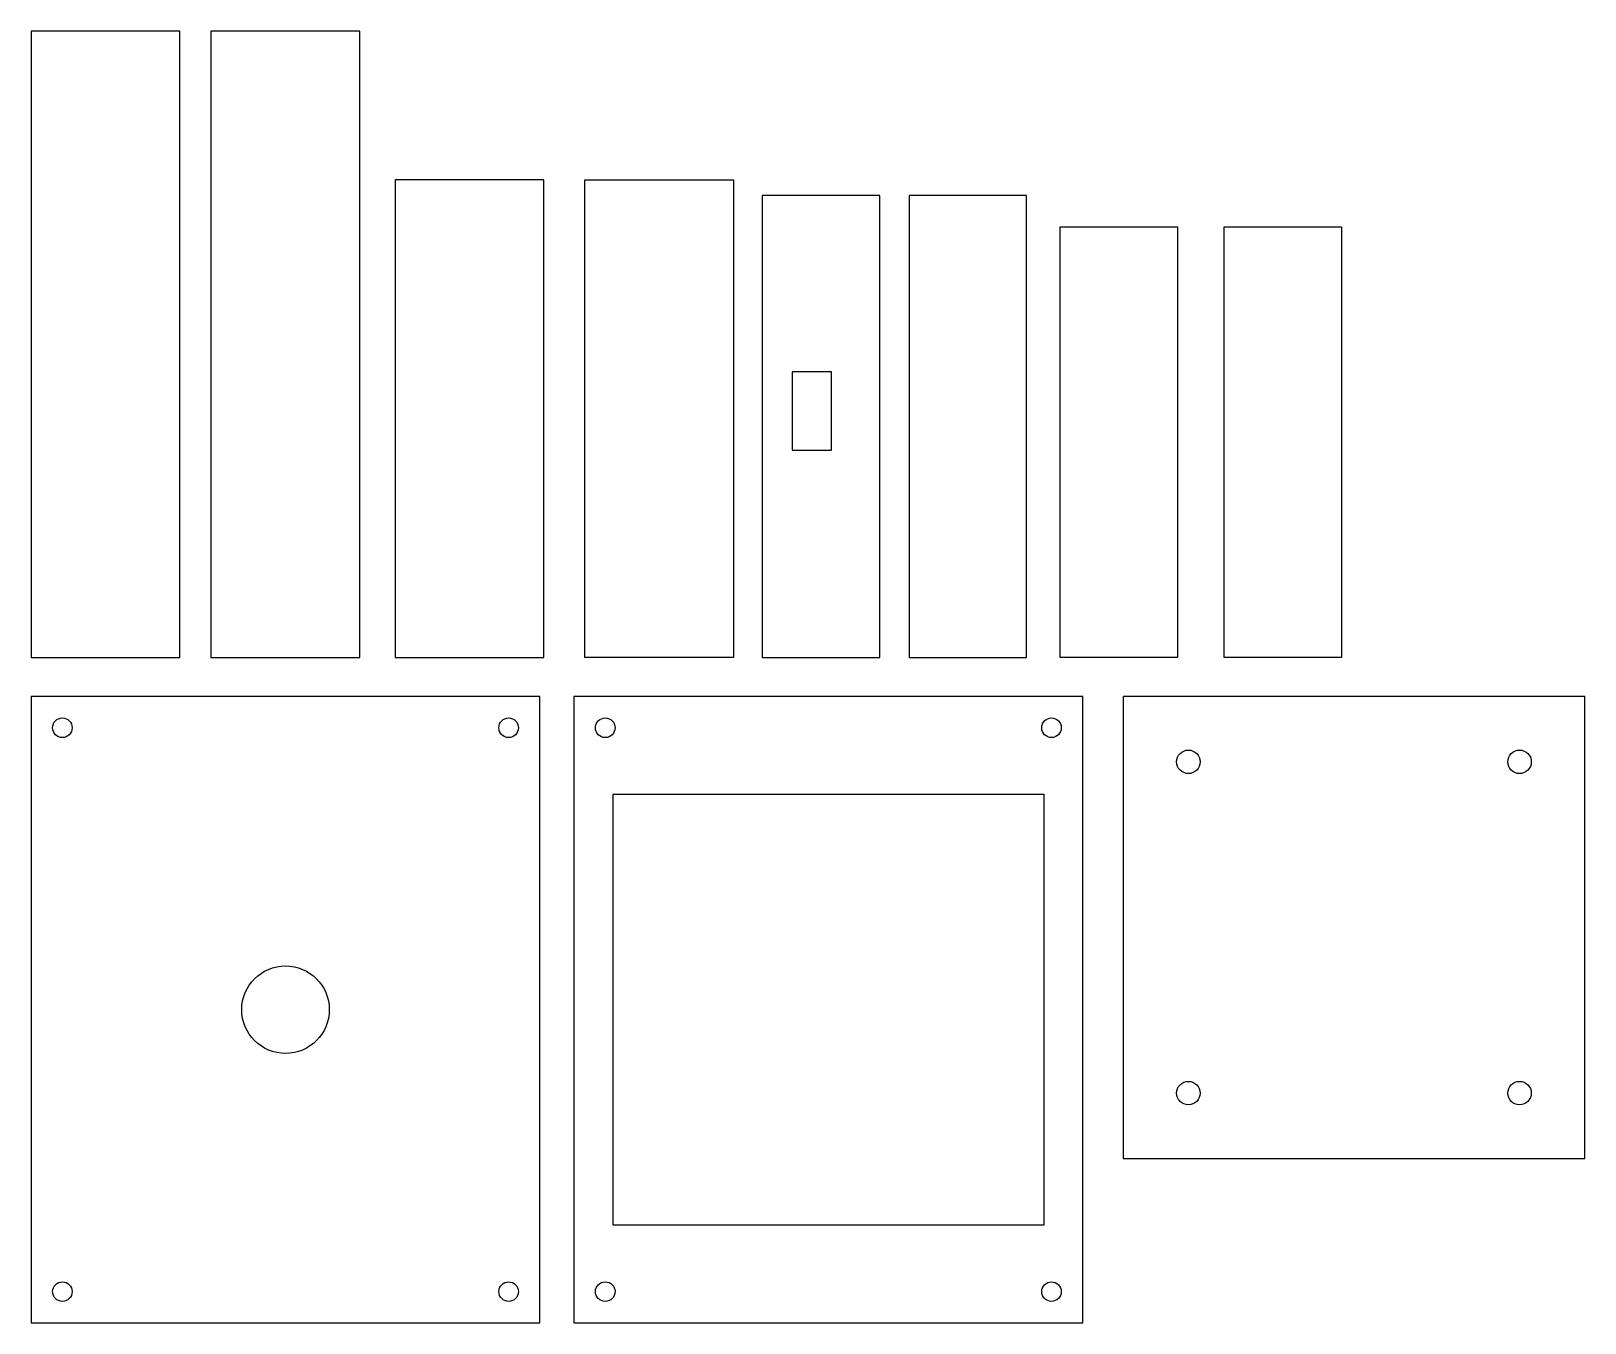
# Model space of a CAD drawing. Header units: millimetres. Extents: x -1 to 768, y 298 to 1322.
# Drawn here: x 371.1 to 768, y 992.1 to 1322 of the extents above.
import ezdxf

# ---------------------------------------------------------------- set-up
doc = ezdxf.new("R2010")
doc.units = ezdxf.units.MM
doc.header["$MEASUREMENT"] = 0
doc.layers.get('0').update_dxf_attribs({"true_color": 0xc2ced6})

msp = doc.modelspace()

# ---------------------------------------------------------------- linework, layer by layer
at = {"elevation": 4}
for points in [[(371.1, 1161.99), (409.1, 1161.99), (409.1, 1321.99), (371.1, 1321.99)], [(417.06, 1161.99), (455.06, 1161.99), (455.06, 1321.99), (417.06, 1321.99)], [(464.09, 1161.99), (502.09, 1161.99), (502.09, 1283.99), (464.09, 1283.99)], [(550.56, 1161.99), (512.56, 1161.99), (512.56, 1283.99), (550.56, 1283.99)], [(557.9, 1161.99), (587.9, 1161.99), (587.9, 1279.99), (557.9, 1279.99)], [(595.42, 1161.99), (625.42, 1161.99), (625.42, 1279.99), (595.42, 1279.99)], [(663.96, 1161.99), (633.96, 1161.99), (633.96, 1271.99), (663.96, 1271.99)], [(705.89, 1161.99), (675.89, 1161.99), (675.89, 1271.99), (705.89, 1271.99)], [(565.56, 1214.99), (575.56, 1214.99), (575.56, 1234.99), (565.56, 1234.99)], [(371.1, 992.07), (501.1, 992.07), (501.1, 1152.07), (371.1, 1152.07)], [(509.78, 992.07), (639.78, 992.07), (639.78, 1152.07), (509.78, 1152.07)], [(650.05, 1034.07), (768.05, 1034.07), (768.05, 1152.07), (650.05, 1152.07)], [(519.78, 1017.07), (519.78, 1127.07), (629.78, 1127.07), (629.78, 1017.07)]]:
    msp.add_lwpolyline(points, close=True, dxfattribs=at)
for centre, radius in [((379.1, 1144.07, 4), 2.5), ((493.1, 1144.07, 4), 2.5), ((517.78, 1144.07, 4), 2.5), ((631.78, 1144.07, 4), 2.5), ((666.75, 1135.37, 4), 3), ((751.35, 1135.37, 4), 3), ((436.1, 1072.07, 4), 11.18), ((666.75, 1050.77, 4), 3), ((751.35, 1050.77, 4), 3), ((379.1, 1000.07, 4), 2.5), ((493.1, 1000.07, 4), 2.5), ((517.78, 1000.07, 4), 2.5), ((631.78, 1000.07, 4), 2.5)]:
    msp.add_circle(centre, radius)

doc.saveas('drawing.dxf')
